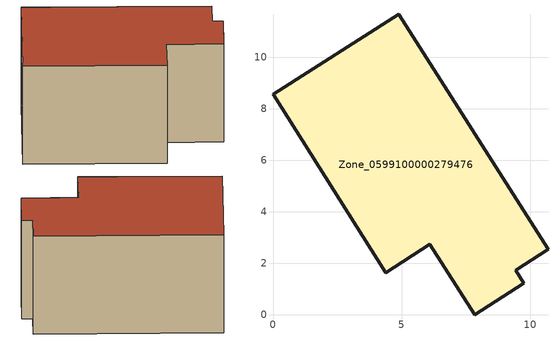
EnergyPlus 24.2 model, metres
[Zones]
Zone_0599100000279476
 floor ground (C_G): 9.42,1.73 9.74,1.22 7.84,0 6.08,2.74 4.38,1.63 0,8.55 4.89,11.66 10.68,2.54 z0
 wall outside (C_F): 4.89,11.66 0,8.55 4.38,1.63 6.08,2.74 7.84,0 9.74,1.22 9.42,1.73 10.68,2.54 4.89,11.66 z0:6.77
 roof outside (C_R): 10.68,2.54 4.89,11.66 0,8.55 4.38,1.63 6.08,2.74 7.84,0 9.74,1.22 9.42,1.73 z6.77
[BUILDING]
Pand.0599100000279476: North Axis=0; Terrain=City; Loads Convergence Tolerance Value=0.04; Temperature Convergence Tolerance Value=0.4; Solar Distribution=FullExterior; Maximum Number of Warmup Days=25; Minimum Number of Warmup Days=1
[Site:Location]
Rotterdam.The.Hague.AP_ZH_NLD Design_Conditions: Latitude=51.96; Longitude=4.45; Time Zone=1; Elevation=-4.5
[SITE:GROUNDTEMPERATURE:BUILDINGSURFACE]
18, 18, 18, 18, 18, 18, 18, 18, 18, 18, 18, 18
[MATERIAL] Thermal Absorptance=0.9; Solar Absorptance=0.7; Visible Absorptance=0.7
Name | Roughness | Thickness | Conductivity | Density | Specific Heat
G.TI.1946 | MediumSmooth | 0.15 | 1 | 540 | 1210
F.TI.1946 | Rough | 0.3 | 0.857143 | 1920 | 840
R.TI.1946 | MediumRough | 0.2 | 0.1 | 1500 | 1000
[CONSTRUCTION]
C_G: G.TI.1946
C_F: F.TI.1946
C_R: R.TI.1946
[ZONE]
Zone_0599100000279476: Type=1; Multiplier=1; Ceiling Height=Autocalculate; Volume=Autocalculate; Floor Area=autocalculate; Part of Total Floor Area=Yes
[ZONEINFILTRATION:DESIGNFLOWRATE]
Infil_Zone_0599100000279476: Zone or ZoneList or Space or SpaceList=Zone_0599100000279476; Schedule=AlwaysOn; Design Flow Rate Calculation Method=Flow/Area; Flow Rate per Floor Area=0.003; Constant Term Coefficient=1; Temperature Term Coefficient=0; Velocity Term Coefficient=0; Velocity Squared Term Coefficient=0
[HVACTEMPLATE:ZONE:IDEALLOADSAIRSYSTEM]
Zone_0599100000279476: Maximum Heating Supply Air Temperature=50; Minimum Cooling Supply Air Temperature=13; Maximum Heating Supply Air Humidity Ratio=0.0156; Minimum Cooling Supply Air Humidity Ratio=0.0077; Heating Limit=NoLimit; Cooling Limit=NoLimit; Dehumidification Control Type=ConstantSensibleHeatRatio; Cooling Sensible Heat Ratio=0.7; Dehumidification Setpoint=60; Humidification Control Type=None; Humidification Setpoint=30; Outdoor Air Method=None; Outdoor Air Flow Rate per Person=0.00944; Outdoor Air Flow Rate per Zone Floor Area=0; Outdoor Air Flow Rate per Zone=0; Demand Controlled Ventilation Type=None; Outdoor Air Economizer Type=NoEconomizer; Heat Recovery Type=None; Sensible Heat Recovery Effectiveness=0.7; Latent Heat Recovery Effectiveness=0.65
[ZONECONTROL:THERMOSTAT]
ThermostatControl_Zone_0599100000279476: Zone or ZoneList=Zone_0599100000279476; Control Type Schedule=DualSetpointControlType; Control 1=Thermostat_Zone_0599100000279476; Temperature Difference Between Cutout And Setpoint=0
[THERMOSTATSETPOINT:DUALSETPOINT]
Thermostat_Zone_0599100000279476: Heating Setpoint Temperature Schedule=HeatingSetpoint_Zone_0599100000279476; Cooling Setpoint Temperature Schedule=CoolingSetpoint_Zone_0599100000279476
[SCHEDULE:COMPACT]
HeatingSetpoint_Zone_0599100000279476: Through: 12/31, For: AllDays, Until: 24:00, 21
CoolingSetpoint_Zone_0599100000279476: Through: 12/31, For: AllDays, Until: 24:00, 24
DualSetpointControlType: Through: 12/31, For: AllDays, Until: 24:00, 4
AlwaysOn: Through: 12/31, For: AllDays, Until: 24:00, 1
